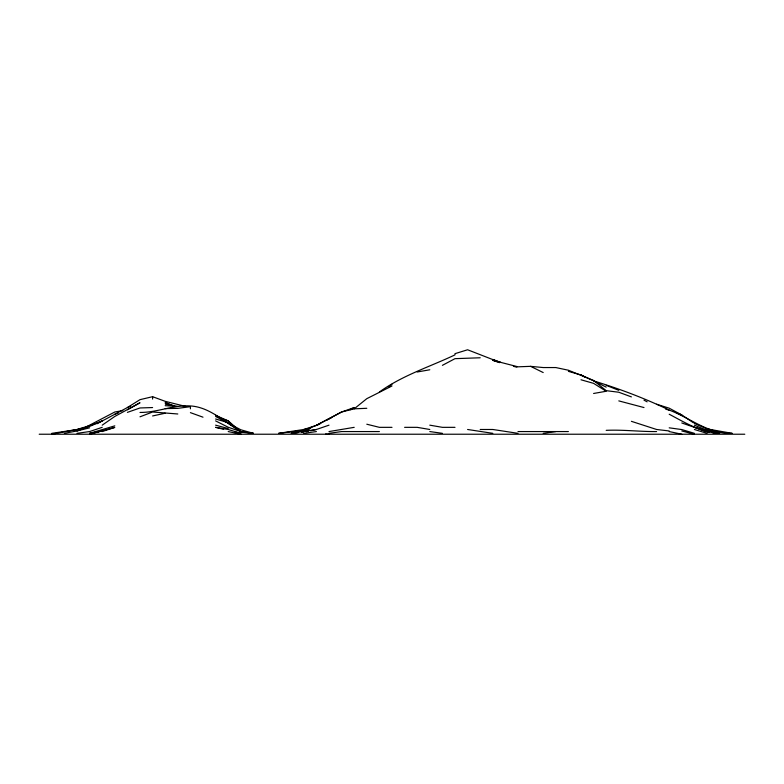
<?xml version="1.0" encoding="UTF-8"?>
<svg xmlns="http://www.w3.org/2000/svg" width="784" height="784" viewBox="0 0 784 784"><rect width="100%" height="100%" fill="white"/><g stroke="black" fill="none" stroke-linecap="round" stroke-linejoin="round"><path stroke-width="1.18" d="M299.214 431.494L303.8 430.445L316.403 425.34L341.599 412.002L354.201 408.827L366.804 398.664L392 385.963M388.403 387.08L392 384.219M102.204 425.163L114.797 416.451L140.003 402.741L127.4 409.777M327.065 419.999L331.289 417.862M96.951 423.781L127.4 407.553L140.003 399.654L152.596 396.694L165.199 401.33L185.818 406.484M379.397 392C402.476 375.33 429.554 366.941 455.004 354.858L455.004 353.662L467.597 349.772L500.153 362.453M309.523 429.034L303.8 430.445L278.604 433.336L303.8 429.485L316.403 425.34L341.599 412.002L354.201 407.553L349.997 409.777M442.401 365.334L455.004 358.66L480.2 357.778M84.349 427.927L114.797 412.002L122.814 410.591M127.4 407.553L130.546 406.171M90.65 425.986L102.204 420.89L76.999 430.965L64.396 433.336M140.003 416.804L152.596 412.002L177.801 413.981M114.797 414.226L118.237 413.011M316.403 425.34L319.833 424.124M127.4 412.374L140.003 407.964L152.596 407.553M310.67 430.7L316.403 429.485L328.996 425.163M102.204 427.339L89.601 431.563L76.999 433.336M102.204 431.563L114.797 427.407L89.601 434.228M98.764 432.043L89.601 433.336L114.797 425.849M76.999 430.965L89.601 427.829M89.601 426.447L76.999 429.563L51.803 433.336M235.396 427.329L228.203 420.89L215.6 416.451L240.796 429.779L253.399 433.336L240.796 431.563C224.538 422.253 209.926 407.112 190.404 405.945C173.166 404.838 157.104 412.58 140.003 412.443M152.596 415.961L165.199 413.217M51.803 434.228L76.999 429.485L91.895 424.928M306.093 431.67L308.386 431.18M89.601 433.336L102.204 430.965M417.196 371.998L429.799 369.774M593.596 393.48L606.199 391.255L593.596 383.356L581.003 379.779M303.8 429.485L310.67 428.309M354.201 427.339L328.996 431.563M316.403 429.485L291.197 433.336L298.077 432.69M303.8 433.336L316.403 431.563M328.996 433.336L341.599 431.563L379.397 431.563M543.204 433.336L555.797 431.563M301.507 432.366L303.8 432.151M354.201 408.827L366.804 408.297M631.404 396.89L618.801 392.245L606.199 390.667L593.596 380.446L568.4 370.224L555.797 367.549L543.204 367.549L530.601 366.344L517.999 366.814L492.803 360.326L499.673 362.649M165.199 408.582L177.801 408.366L190.404 406.671L190.404 408.827M392 427.339L379.397 427.339L366.804 424.222M404.603 427.339L417.196 427.339L429.799 429.485M455.004 427.339L442.401 427.339L429.799 425.163M480.2 429.485L492.803 429.485L517.999 433.336M606.199 430.338C623.055 429.563 639.783 431.729 656.6 431.563M517.999 431.563L568.4 431.563M39.2 434.228L744.8 434.228M165.199 405.681L177.801 406.445L165.199 403.75L168.638 404.848M325.566 433.983L328.996 434.228M249.959 433.091L253.399 433.336L240.796 432.151M707.001 432.151L709.295 432.366M712.725 432.69L719.604 433.336L694.399 427.339L681.796 422.968M669.203 430.965L656.6 429.485L631.404 421.331M669.203 427.829L681.796 429.563L694.399 433.336M719.604 433.336C701.082 432.582 685.108 422.635 669.203 414.226M492.803 433.336L467.597 429.485M429.799 431.563L442.401 433.336M669.203 431.563L681.796 434.228M228.203 431.563L240.796 434.228M235.073 432.023L240.796 433.336L228.203 429.485L215.6 427.339L223.616 429.318M606.199 387.11L593.596 380.887C619.458 388.805 644.781 398.272 669.203 410.101C690.185 417.852 708.432 434.316 732.197 433.336L707.001 428.897L719.604 432.151L707.001 430.445L694.399 425.163M665.763 409.228L669.203 410.101M643.997 407.553L618.801 400.889M681.796 430.965L694.399 434.228M215.6 425.163L228.203 428.534M513.422 366.295L516.852 367.235M568.4 371.361L581.003 374.958L592.547 380.397M215.6 418.989L228.203 422.674L240.796 431.563L228.203 427.26L215.6 420.89M694.399 429.485L707.001 433.336M656.6 404.221L669.203 408.19L681.796 414.961L693.428 422.782M678.366 413.815L681.796 414.961L676.553 412.805M190.404 412.639L202.997 417.186M500.819 362.414L492.803 359.474L496.997 361.669M694.399 427.339L705.953 431.749M606.199 385.336L618.801 390.334M174.646 406.465L165.199 402.476L174.646 406.524M694.399 423.429L705.953 428.436M215.6 415.334L228.203 420.89L235.396 427.496M530.601 366.344L543.204 372.557M643.997 400.154L647.153 401.839M581.003 374.958L585.197 377.271M228.203 423.115L231.104 425.202M152.596 396.694L152.596 399.076"/></g></svg>
